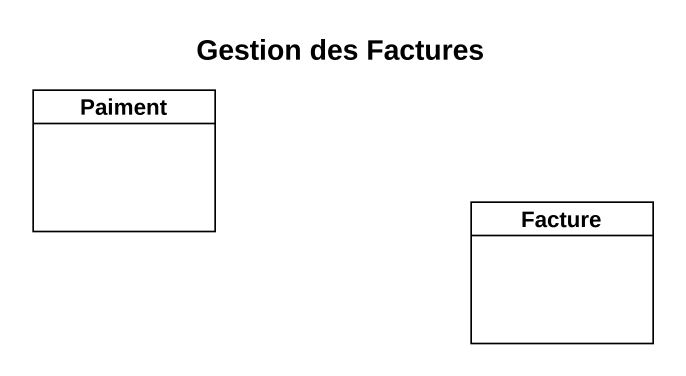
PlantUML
@startuml
title Gestion des Factures
hide circle
hide empty members
class Paiment
class Facture
@enduml
